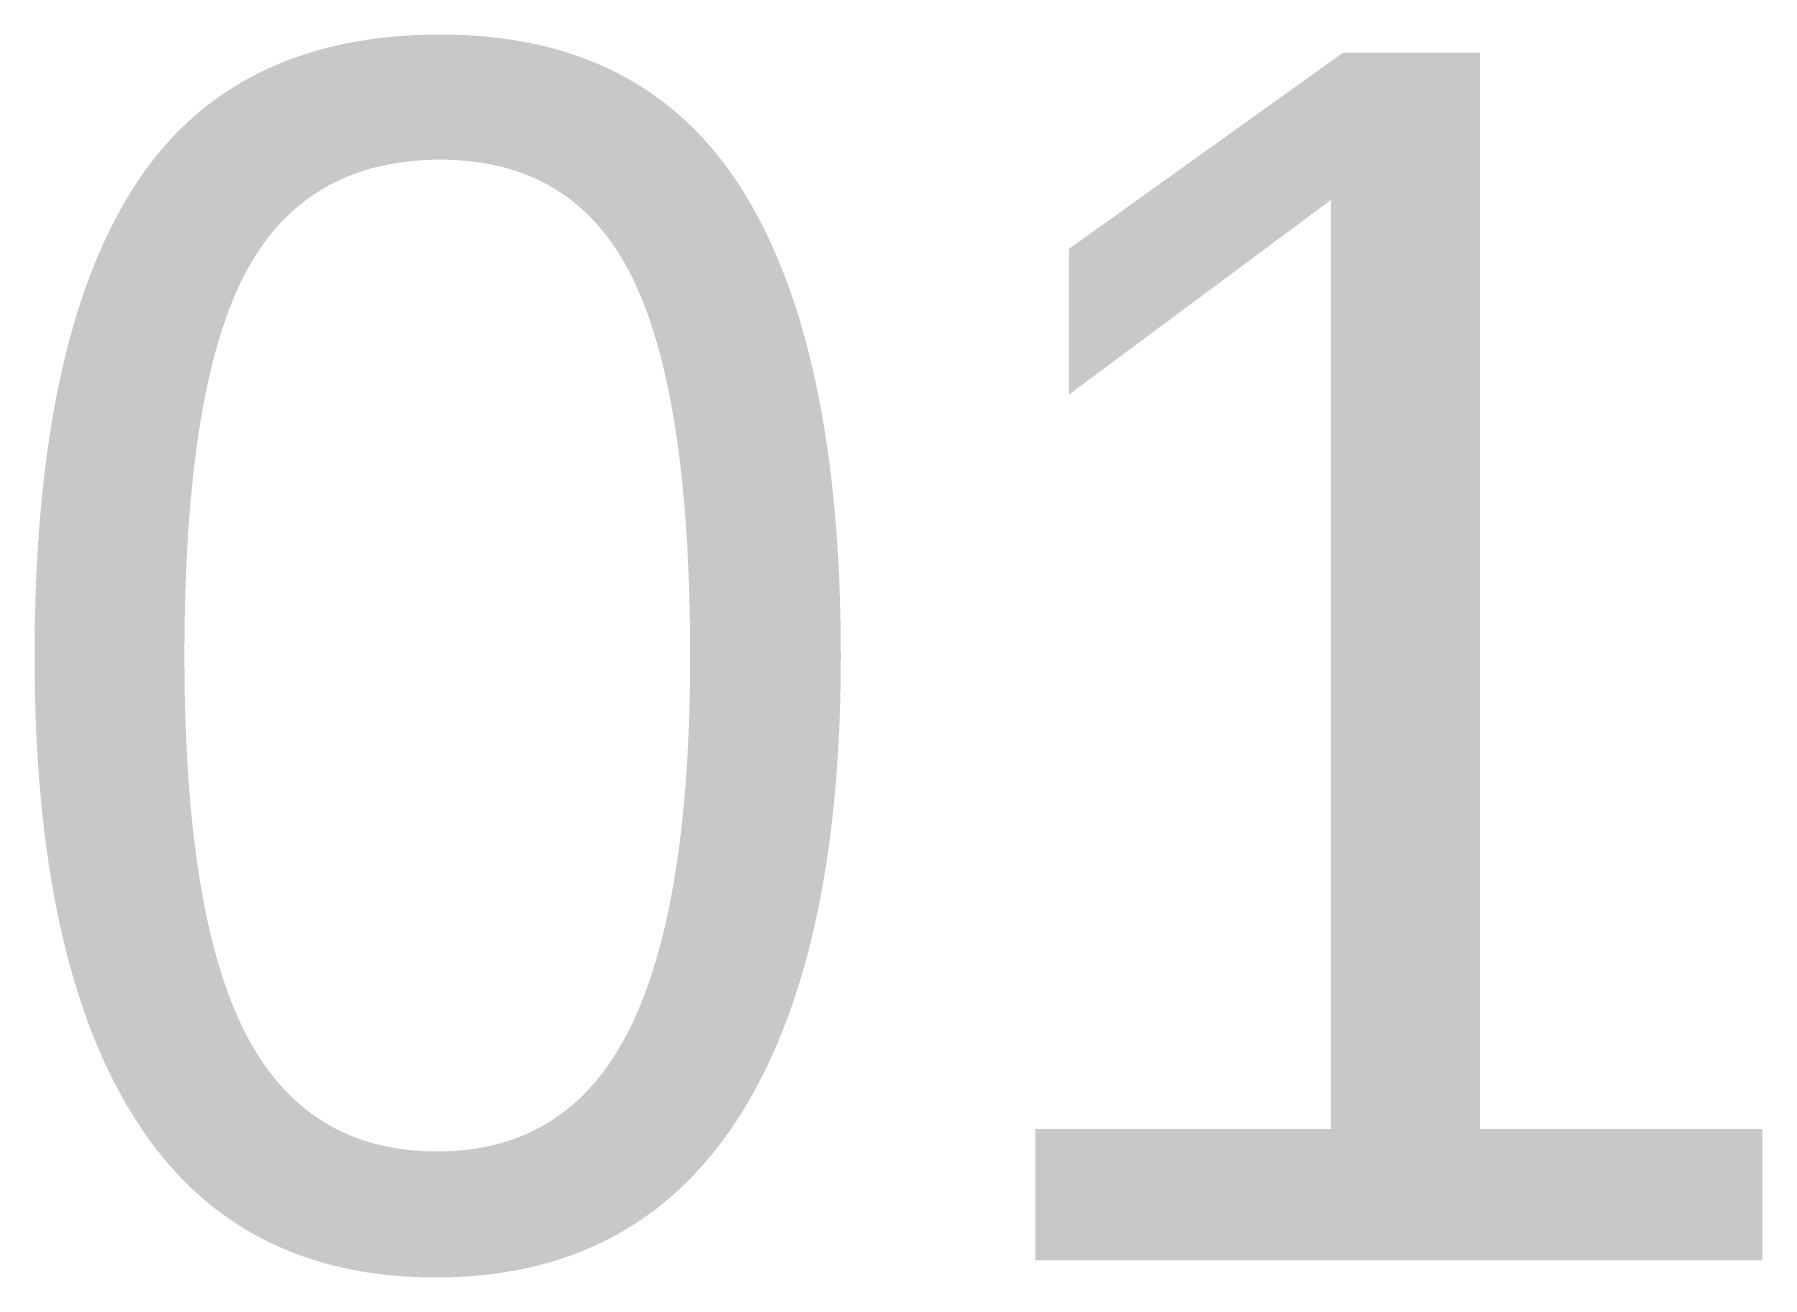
# Model space of a CAD drawing. Header units: metres. Extents: x 0.05 to 1.49, y -0.01 to 1.01.
import ezdxf
from ezdxf.enums import TextEntityAlignment as Align

# ---------------------------------------------------------------- set-up
doc = ezdxf.new("R2010")
doc.units = ezdxf.units.M
doc.header["$MEASUREMENT"] = 0
doc.layers.add('LD-TEN LO DAT', color=12, linetype='Continuous')
doc.styles.add('VNCC-Arial', font='arial.ttf')

msp = doc.modelspace()

# ---------------------------------------------------------------- texts
at = {"layer": 'LD-TEN LO DAT', "style": 'VNCC-Arial'}
msp.add_text('01', height=1, dxfattribs=at).set_placement((0, 0.5), align=Align.MIDDLE_LEFT)

doc.saveas('drawing.dxf')
